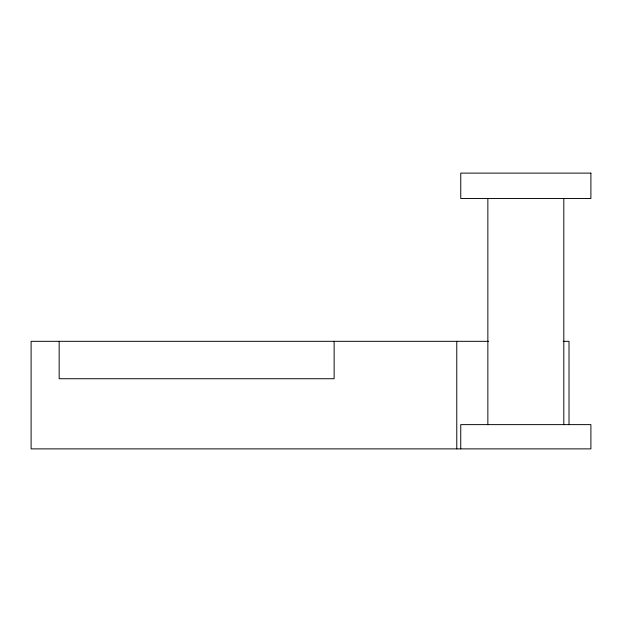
<?xml version="1.0" encoding="UTF-8"?>
<svg xmlns="http://www.w3.org/2000/svg" width="622" height="622" viewBox="0 0 622 622"><rect width="100%" height="100%" fill="white"/><g stroke="black" fill="none" stroke-linecap="round" stroke-linejoin="round"><path stroke-width="0.93" d="M488.425 341.322L31.1 341.322L31.1 448.882L590.9 448.882L590.9 424.624L460.754 424.624L460.754 448.882M563.19 341.322L569.013 341.322L569.013 424.655M563.804 198.535L563.804 424.624M487.858 198.535L487.858 424.624M456.773 341.322L456.773 448.882M334.138 341.322L334.138 378.736L59.16 378.736L59.16 341.322M590.9 173.118L460.754 173.118L460.754 198.535L590.9 198.535L590.9 173.118"/></g></svg>
